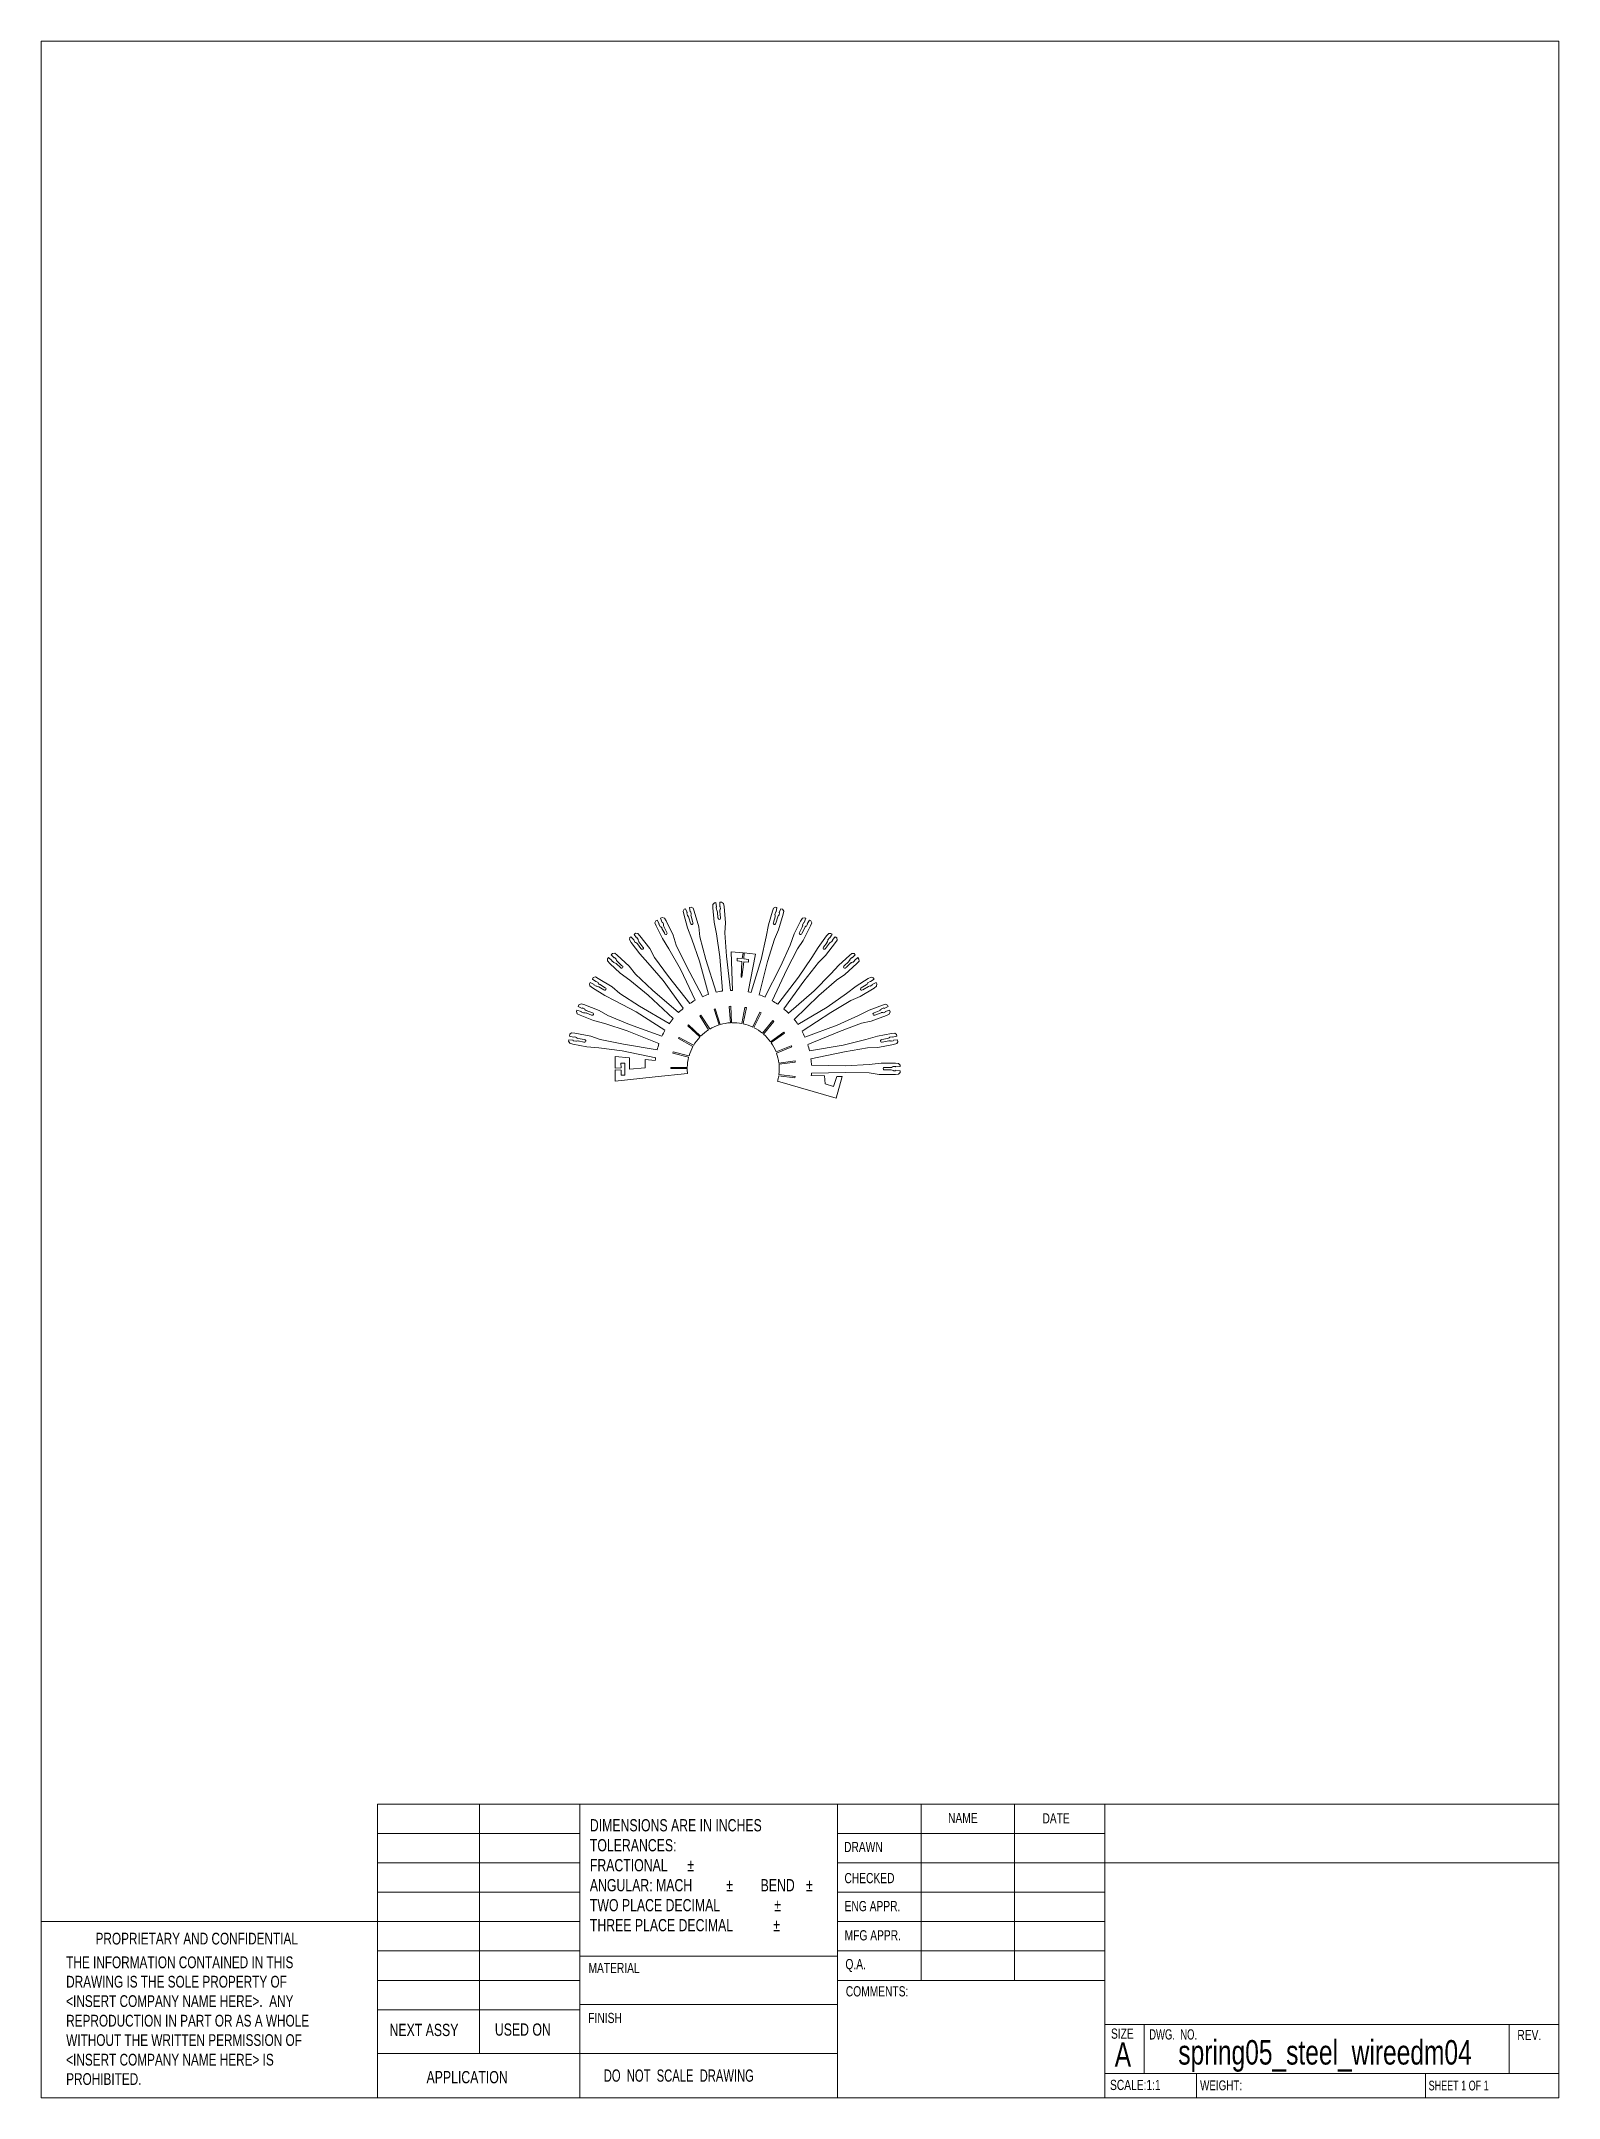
# Model space of a CAD drawing. Header units: inches. Extents: x 0.4 to 8.1, y 0.2 to 10.8.
import ezdxf

# ---------------------------------------------------------------- set-up
doc = ezdxf.new("R2010")
doc.units = ezdxf.units.IN
doc.header["$MEASUREMENT"] = 0
doc.styles.add('SLDTEXTSTYLE0', font='TXT', dxfattribs={"width": 0.75})
doc.styles.add('SLDTEXTSTYLE1', font='TXT', dxfattribs={"width": 0.6875})
doc.styles.add('SLDTEXTSTYLE2', font='TXT', dxfattribs={"width": 0.684783})
doc.styles.add('SLDTEXTSTYLE3', font='TXT', dxfattribs={"width": 0.694444})

# ---------------------------------------------------------------- blocks, each defined once
blk = doc.blocks.new('SW_NOTE_0')
at = {"color": 0, "linetype": 'Continuous', "lineweight": 0, "char_height": 0.06, "attachment_point": 1, "style": 'SLDTEXTSTYLE0'}
for s, insert in [('THE INFORMATION CONTAINED IN THIS', (0, 0.077)), ('DRAWING IS THE SOLE PROPERTY OF', (0, -0.022)), ('<INSERT COMPANY NAME HERE>.  ANY', (0, -0.121)), ('REPRODUCTION IN PART OR AS A WHOLE', (0, -0.221)), ('WITHOUT THE WRITTEN PERMISSION OF', (0, -0.32)), ('<INSERT COMPANY NAME HERE> IS', (0, -0.42)), ('PROHIBITED.', (0, -0.519))]:
    blk.add_mtext(s, dxfattribs=dict(at, insert=insert))
blk = doc.blocks.new('SW_NOTE_1')
at = {"color": 0, "linetype": 'Continuous', "lineweight": 0, "char_height": 0.0625, "attachment_point": 1, "style": 'SLDTEXTSTYLE0'}
for s, insert in [('DIMENSIONS ARE IN INCHES', (0, 0.081)), ('TOLERANCES:', (0, -0.021)), ('FRACTIONAL', (0, -0.123)), ('%%p', (0.498, -0.123)), ('ANGULAR: MACH', (0, -0.225)), ('%%p', (0.696, -0.225)), ('BEND', (0.872, -0.225)), ('%%p', (1.104, -0.225)), ('TWO PLACE DECIMAL', (0, -0.327)), ('%%p', (0.942, -0.327)), ('THREE PLACE DECIMAL', (0, -0.429)), ('%%p', (0.936, -0.429))]:
    blk.add_mtext(s, dxfattribs=dict(at, insert=insert))

msp = doc.modelspace()

# ---------------------------------------------------------------- linework, layer by layer
at = {"color": 7, "linetype": 'Continuous', "lineweight": 0}
for p, q in [((0.375, 10.75), (8.125, 10.75)), ((0.375, 10.75), (0.375, 0.25)), ((8.125, 0.25), (8.125, 10.75)), ((2.093, 0.25), (2.093, 1.75)), ((2.093, 1.75), (3.125, 1.75)), ((2.614, 1.75), (2.614, 0.477)), ((3.125, 0.25), (3.125, 1.75)), ((3.125, 1.75), (8.125, 1.75)), ((4.442, 1.75), (4.442, 0.25)), ((4.869, 1.75), (4.869, 0.85)), ((5.345, 1.75), (5.345, 0.85)), ((5.807, 1.75), (5.807, 0.25)), ((2.093, 1.6), (3.125, 1.6)), ((4.442, 1.6), (5.807, 1.6)), ((2.093, 1.45), (3.125, 1.45)), ((4.442, 1.45), (8.125, 1.45)), ((2.093, 1.3), (3.125, 1.3)), ((4.442, 1.3), (5.807, 1.3)), ((2.093, 1.15), (0.375, 1.15)), ((2.093, 1.15), (3.125, 1.15)), ((4.442, 1.15), (5.807, 1.15)), ((2.093, 1), (3.125, 1)), ((4.442, 0.973), (3.125, 0.973)), ((4.442, 1), (5.807, 1)), ((2.093, 0.85), (3.125, 0.85)), ((4.442, 0.85), (5.807, 0.85)), ((2.093, 0.7), (3.125, 0.7)), ((3.125, 0.727), (4.442, 0.727)), ((5.807, 0.625), (8.125, 0.625)), ((6.007, 0.625), (6.007, 0.375)), ((7.872, 0.625), (7.872, 0.375)), ((3.125, 0.477), (2.093, 0.477)), ((3.125, 0.477), (4.442, 0.477)), ((5.807, 0.375), (8.125, 0.375)), ((6.274, 0.375), (6.274, 0.25)), ((7.444, 0.375), (7.444, 0.25)), ((8.125, 0.25), (0.375, 0.25))]:
    msp.add_line(p, q, dxfattribs=at)
at = {"color": 7, "linetype": 'Continuous', "lineweight": 15}
for p, q in [((3.659, 6.319), (3.653, 6.309)), ((3.653, 6.309), (3.656, 6.293)), ((3.666, 6.321), (3.659, 6.319)), ((3.674, 6.301), (3.666, 6.321)), ((3.672, 6.299), (3.674, 6.301)), ((3.694, 6.329), (3.685, 6.327)), ((3.685, 6.327), (3.69, 6.305)), ((3.69, 6.305), (3.692, 6.305)), ((3.692, 6.305), (3.695, 6.294)), ((3.705, 6.324), (3.694, 6.329)), ((3.71, 6.309), (3.705, 6.324)), ((3.733, 6.229), (3.71, 6.309)), ((3.813, 6.351), (3.805, 6.343)), ((3.805, 6.343), (3.805, 6.326)), ((3.805, 6.326), (3.812, 6.253)), ((3.82, 6.352), (3.813, 6.351)), ((3.824, 6.33), (3.82, 6.352)), ((3.822, 6.329), (3.824, 6.33)), ((3.823, 6.316), (3.822, 6.329)), ((3.825, 6.313), (3.823, 6.316)), ((3.831, 6.274), (3.829, 6.303)), ((3.849, 6.355), (3.84, 6.354)), ((3.84, 6.354), (3.841, 6.332)), ((3.841, 6.332), (3.843, 6.331)), ((3.841, 6.309), (3.844, 6.275)), ((3.844, 6.32), (3.842, 6.318)), ((3.843, 6.331), (3.844, 6.32)), ((3.859, 6.348), (3.849, 6.355)), ((3.862, 6.332), (3.859, 6.348)), ((3.869, 6.249), (3.862, 6.332)), ((4.109, 6.308), (4.089, 6.238)), ((4.115, 6.324), (4.109, 6.308)), ((4.125, 6.329), (4.115, 6.324)), ((4.122, 6.292), (4.126, 6.305)), ((4.132, 6.327), (4.125, 6.329)), ((4.126, 6.305), (4.128, 6.305)), ((4.128, 6.305), (4.132, 6.327)), ((4.152, 6.321), (4.144, 6.301)), ((4.144, 6.301), (4.146, 6.299)), ((4.16, 6.319), (4.152, 6.321)), ((4.167, 6.309), (4.16, 6.319)), ((4.164, 6.293), (4.167, 6.309)), ((3.41, 6.196), (3.403, 6.19)), ((3.422, 6.195), (3.41, 6.196)), ((3.513, 6.259), (3.509, 6.249)), ((3.509, 6.249), (3.515, 6.233)), ((3.52, 6.263), (3.513, 6.259)), ((3.515, 6.233), (3.548, 6.168)), ((3.531, 6.244), (3.52, 6.263)), ((3.53, 6.242), (3.531, 6.244)), ((3.536, 6.23), (3.53, 6.242)), ((3.539, 6.228), (3.536, 6.23)), ((3.546, 6.276), (3.538, 6.272)), ((3.538, 6.272), (3.546, 6.251)), ((3.559, 6.194), (3.545, 6.22)), ((3.558, 6.273), (3.546, 6.276)), ((3.546, 6.251), (3.549, 6.251)), ((3.549, 6.251), (3.553, 6.242)), ((3.553, 6.242), (3.553, 6.239)), ((3.555, 6.23), (3.57, 6.2)), ((3.566, 6.259), (3.558, 6.273)), ((3.603, 6.185), (3.566, 6.259)), ((3.656, 6.293), (3.676, 6.223)), ((3.676, 6.286), (3.672, 6.299)), ((3.678, 6.284), (3.676, 6.286)), ((3.676, 6.223), (3.698, 6.166)), ((3.691, 6.247), (3.683, 6.275)), ((3.695, 6.294), (3.694, 6.292)), ((3.694, 6.283), (3.703, 6.25)), ((3.739, 6.178), (3.733, 6.229)), ((3.812, 6.253), (3.823, 6.193)), ((3.866, 6.197), (3.869, 6.249)), ((3.875, 6.078), (3.866, 6.197)), ((4.089, 6.238), (4.078, 6.178)), ((4.115, 6.25), (4.123, 6.279)), ((4.119, 6.166), (4.141, 6.213)), ((4.123, 6.289), (4.122, 6.292)), ((4.136, 6.279), (4.127, 6.247)), ((4.141, 6.213), (4.164, 6.293)), ((4.143, 6.289), (4.141, 6.287)), ((4.146, 6.299), (4.143, 6.289)), ((4.253, 6.258), (4.221, 6.192)), ((4.248, 6.199), (4.261, 6.226)), ((4.262, 6.272), (4.253, 6.258)), ((4.274, 6.224), (4.259, 6.194)), ((4.273, 6.275), (4.262, 6.272)), ((4.263, 6.239), (4.269, 6.251)), ((4.263, 6.236), (4.263, 6.239)), ((4.267, 6.159), (4.304, 6.233)), ((4.269, 6.251), (4.271, 6.251)), ((4.271, 6.251), (4.28, 6.272)), ((4.28, 6.272), (4.273, 6.275)), ((4.283, 6.232), (4.28, 6.232)), ((4.288, 6.242), (4.283, 6.232)), ((4.298, 6.263), (4.287, 6.244)), ((4.287, 6.244), (4.288, 6.242)), ((4.306, 6.259), (4.298, 6.263)), ((4.304, 6.233), (4.31, 6.248)), ((4.31, 6.248), (4.306, 6.259)), ((4.408, 6.195), (4.397, 6.194)), ((4.414, 6.191), (4.408, 6.195)), ((3.292, 6.092), (3.286, 6.086)), ((3.304, 6.094), (3.292, 6.092)), ((3.317, 6.084), (3.304, 6.094)), ((3.381, 6.174), (3.379, 6.163)), ((3.379, 6.163), (3.388, 6.148)), ((3.387, 6.178), (3.381, 6.174)), ((3.402, 6.162), (3.387, 6.178)), ((3.388, 6.148), (3.432, 6.09)), ((3.401, 6.16), (3.402, 6.162)), ((3.409, 6.149), (3.401, 6.16)), ((3.403, 6.19), (3.415, 6.172)), ((3.412, 6.148), (3.409, 6.149)), ((3.415, 6.172), (3.418, 6.172)), ((3.418, 6.172), (3.424, 6.164)), ((3.438, 6.118), (3.42, 6.141)), ((3.433, 6.183), (3.422, 6.195)), ((3.424, 6.164), (3.424, 6.161)), ((3.427, 6.152), (3.448, 6.125)), ((3.432, 6.09), (3.473, 6.045)), ((3.483, 6.117), (3.433, 6.183)), ((3.507, 6.071), (3.483, 6.117)), ((3.548, 6.168), (3.58, 6.116)), ((3.58, 6.116), (3.639, 6.012)), ((3.618, 6.135), (3.603, 6.185)), ((3.67, 6.027), (3.618, 6.135)), ((3.698, 6.166), (3.737, 6.053)), ((3.77, 6.062), (3.739, 6.178)), ((3.823, 6.193), (3.841, 6.075)), ((3.899, 6.101), (3.906, 5.904)), ((3.959, 6.095), (3.899, 6.101)), ((3.955, 6.066), (3.959, 6.095)), ((3.965, 6.095), (3.964, 6.065)), ((4.023, 6.089), (3.965, 6.095)), ((4.078, 6.178), (4.052, 6.061)), ((4.084, 6.051), (4.119, 6.166)), ((4.199, 6.135), (4.151, 6.025)), ((4.182, 6.01), (4.237, 6.116)), ((4.221, 6.192), (4.199, 6.135)), ((4.237, 6.116), (4.267, 6.159)), ((4.342, 6.123), (4.31, 6.071)), ((4.386, 6.182), (4.342, 6.123)), ((4.37, 6.125), (4.388, 6.149)), ((4.4, 6.145), (4.38, 6.118)), ((4.381, 6.082), (4.431, 6.148)), ((4.397, 6.194), (4.386, 6.182)), ((4.392, 6.162), (4.4, 6.172)), ((4.392, 6.158), (4.392, 6.162)), ((4.4, 6.172), (4.402, 6.172)), ((4.402, 6.172), (4.414, 6.191)), ((4.41, 6.151), (4.408, 6.151)), ((4.417, 6.16), (4.41, 6.151)), ((4.43, 6.178), (4.416, 6.162)), ((4.416, 6.162), (4.417, 6.16)), ((4.438, 6.173), (4.43, 6.178)), ((4.431, 6.148), (4.44, 6.161)), ((4.44, 6.161), (4.438, 6.173)), ((4.515, 6.092), (4.502, 6.082)), ((4.527, 6.092), (4.515, 6.092)), ((4.532, 6.086), (4.527, 6.092)), ((3.272, 6.071), (3.267, 6.065)), ((3.267, 6.065), (3.267, 6.054)), ((3.267, 6.054), (3.279, 6.041)), ((3.29, 6.057), (3.272, 6.071)), ((3.279, 6.041), (3.332, 5.992)), ((3.286, 6.086), (3.301, 6.07)), ((3.289, 6.055), (3.29, 6.057)), ((3.299, 6.046), (3.289, 6.055)), ((3.302, 6.045), (3.299, 6.046)), ((3.301, 6.07), (3.303, 6.071)), ((3.303, 6.071), (3.311, 6.063)), ((3.311, 6.063), (3.311, 6.061)), ((3.333, 6.021), (3.311, 6.041)), ((3.316, 6.053), (3.341, 6.03)), ((3.378, 6.028), (3.317, 6.084)), ((3.332, 5.992), (3.381, 5.956)), ((3.41, 5.987), (3.378, 6.028)), ((3.497, 5.905), (3.41, 5.987)), ((3.473, 6.045), (3.551, 5.954)), ((3.578, 5.974), (3.507, 6.071)), ((3.639, 6.012), (3.715, 5.854)), ((3.752, 5.872), (3.67, 6.027)), ((3.737, 6.053), (3.783, 5.884)), ((3.822, 5.895), (3.77, 6.062)), ((3.841, 6.075), (3.854, 5.901)), ((3.895, 5.904), (3.875, 6.078)), ((3.93, 6.069), (3.955, 6.066)), ((3.93, 6.055), (3.93, 6.069)), ((3.953, 6.052), (3.93, 6.055)), ((3.949, 5.971), (3.953, 6.052)), ((3.963, 6.05), (3.953, 5.971)), ((3.987, 6.048), (3.963, 6.05)), ((3.964, 6.065), (3.987, 6.062)), ((3.986, 5.897), (4.023, 6.089)), ((3.987, 6.062), (3.987, 6.048)), ((4.052, 6.061), (4.001, 5.894)), ((4.041, 5.882), (4.084, 6.051)), ((4.151, 6.025), (4.071, 5.87)), ((4.108, 5.851), (4.182, 6.01)), ((4.31, 6.071), (4.243, 5.972)), ((4.27, 5.951), (4.344, 6.046)), ((4.407, 5.988), (4.323, 5.902)), ((4.344, 6.046), (4.381, 6.082)), ((4.448, 6.033), (4.407, 5.988)), ((4.502, 6.082), (4.448, 6.033)), ((4.476, 6.03), (4.498, 6.05)), ((4.479, 5.985), (4.54, 6.041)), ((4.51, 6.044), (4.485, 6.021)), ((4.504, 6.059), (4.505, 6.062)), ((4.505, 6.062), (4.515, 6.071)), ((4.515, 6.071), (4.517, 6.07)), ((4.517, 6.07), (4.532, 6.086)), ((4.521, 6.048), (4.518, 6.048)), ((4.529, 6.055), (4.521, 6.048)), ((4.545, 6.071), (4.528, 6.057)), ((4.528, 6.057), (4.529, 6.055)), ((4.54, 6.041), (4.552, 6.053)), ((4.551, 6.064), (4.545, 6.071)), ((4.552, 6.053), (4.551, 6.064)), ((3.179, 5.944), (3.175, 5.938)), ((3.175, 5.938), (3.177, 5.927)), ((3.177, 5.927), (3.191, 5.917)), ((3.199, 5.934), (3.179, 5.944)), ((3.194, 5.969), (3.19, 5.962)), ((3.19, 5.962), (3.207, 5.949)), ((3.191, 5.917), (3.253, 5.878)), ((3.206, 5.973), (3.194, 5.969)), ((3.198, 5.932), (3.199, 5.934)), ((3.21, 5.925), (3.198, 5.932)), ((3.22, 5.965), (3.206, 5.973)), ((3.207, 5.949), (3.209, 5.95)), ((3.209, 5.95), (3.219, 5.944)), ((3.213, 5.925), (3.21, 5.925)), ((3.219, 5.944), (3.219, 5.941)), ((3.291, 5.922), (3.22, 5.965)), ((3.248, 5.906), (3.223, 5.922)), ((3.226, 5.935), (3.255, 5.917)), ((3.33, 5.888), (3.291, 5.922)), ((3.431, 5.823), (3.33, 5.888)), ((3.381, 5.956), (3.474, 5.88)), ((3.474, 5.88), (3.602, 5.761)), ((3.629, 5.791), (3.497, 5.905)), ((3.551, 5.954), (3.654, 5.813)), ((3.687, 5.837), (3.578, 5.974)), ((3.953, 5.971), (3.949, 5.971)), ((4.243, 5.972), (4.136, 5.834)), ((4.168, 5.809), (4.27, 5.951)), ((4.323, 5.902), (4.192, 5.787)), ((4.346, 5.877), (4.436, 5.956)), ((4.487, 5.888), (4.389, 5.819)), ((4.436, 5.956), (4.479, 5.985)), ((4.536, 5.925), (4.487, 5.888)), ((4.598, 5.964), (4.536, 5.925)), ((4.558, 5.872), (4.628, 5.915)), ((4.563, 5.917), (4.588, 5.932)), ((4.599, 5.924), (4.57, 5.906)), ((4.595, 5.94), (4.597, 5.943)), ((4.597, 5.943), (4.608, 5.95)), ((4.613, 5.971), (4.598, 5.964)), ((4.608, 5.95), (4.61, 5.949)), ((4.61, 5.926), (4.608, 5.927)), ((4.61, 5.949), (4.628, 5.962)), ((4.619, 5.932), (4.61, 5.926)), ((4.624, 5.968), (4.613, 5.971)), ((4.639, 5.944), (4.619, 5.934)), ((4.619, 5.934), (4.619, 5.932)), ((4.628, 5.962), (4.624, 5.968)), ((4.628, 5.915), (4.641, 5.925)), ((4.643, 5.937), (4.639, 5.944)), ((4.641, 5.925), (4.643, 5.937)), ((3.111, 5.803), (3.108, 5.796)), ((3.108, 5.796), (3.112, 5.785)), ((3.132, 5.796), (3.111, 5.803)), ((3.112, 5.785), (3.127, 5.778)), ((3.121, 5.83), (3.118, 5.822)), ((3.118, 5.822), (3.138, 5.812)), ((3.132, 5.835), (3.121, 5.83)), ((3.127, 5.778), (3.195, 5.751)), ((3.147, 5.831), (3.132, 5.835)), ((3.132, 5.794), (3.132, 5.796)), ((3.144, 5.789), (3.132, 5.794)), ((3.138, 5.812), (3.139, 5.814)), ((3.139, 5.814), (3.149, 5.81)), ((3.148, 5.79), (3.144, 5.789)), ((3.224, 5.801), (3.147, 5.831)), ((3.149, 5.81), (3.151, 5.807)), ((3.158, 5.802), (3.19, 5.79)), ((3.185, 5.778), (3.158, 5.789)), ((3.269, 5.775), (3.224, 5.801)), ((3.253, 5.878), (3.307, 5.851)), ((3.307, 5.851), (3.413, 5.794)), ((3.413, 5.794), (3.56, 5.7)), ((3.582, 5.734), (3.431, 5.823)), ((3.744, 5.777), (3.739, 5.774)), ((3.789, 5.707), (3.744, 5.777)), ((3.817, 5.81), (3.811, 5.808)), ((3.811, 5.808), (3.837, 5.728)), ((3.843, 5.73), (3.817, 5.81)), ((3.896, 5.823), (3.889, 5.822)), ((3.889, 5.822), (3.895, 5.739)), ((3.901, 5.739), (3.896, 5.823)), ((3.969, 5.817), (3.953, 5.735)), ((3.96, 5.734), (3.976, 5.816)), ((3.976, 5.816), (3.969, 5.817)), ((4.045, 5.792), (4.009, 5.717)), ((4.015, 5.714), (4.051, 5.79)), ((4.051, 5.79), (4.045, 5.792)), ((4.22, 5.756), (4.346, 5.877)), ((4.389, 5.819), (4.239, 5.73)), ((4.261, 5.695), (4.407, 5.791)), ((4.407, 5.791), (4.51, 5.852)), ((4.548, 5.776), (4.439, 5.726)), ((4.51, 5.852), (4.558, 5.872)), ((4.603, 5.803), (4.548, 5.776)), ((4.671, 5.829), (4.603, 5.803)), ((4.614, 5.746), (4.692, 5.776)), ((4.628, 5.79), (4.655, 5.8)), ((4.664, 5.79), (4.632, 5.778)), ((4.664, 5.806), (4.666, 5.809)), ((4.666, 5.809), (4.678, 5.814)), ((4.687, 5.834), (4.671, 5.829)), ((4.676, 5.79), (4.673, 5.791)), ((4.686, 5.794), (4.676, 5.79)), ((4.678, 5.814), (4.68, 5.812)), ((4.68, 5.812), (4.7, 5.822)), ((4.707, 5.803), (4.686, 5.796)), ((4.686, 5.796), (4.686, 5.794)), ((4.697, 5.829), (4.687, 5.834)), ((4.692, 5.776), (4.706, 5.783)), ((4.7, 5.822), (4.697, 5.829)), ((4.706, 5.783), (4.71, 5.795)), ((4.71, 5.795), (4.707, 5.803)), ((3.075, 5.68), (3.073, 5.671)), ((3.073, 5.671), (3.094, 5.665)), ((3.084, 5.687), (3.075, 5.68)), ((3.1, 5.685), (3.084, 5.687)), ((3.182, 5.67), (3.1, 5.685)), ((3.195, 5.751), (3.254, 5.735)), ((3.254, 5.735), (3.368, 5.698)), ((3.38, 5.729), (3.269, 5.775)), ((3.368, 5.698), (3.53, 5.632)), ((3.545, 5.67), (3.38, 5.729)), ((3.681, 5.728), (3.677, 5.723)), ((3.677, 5.723), (3.738, 5.666)), ((3.742, 5.67), (3.681, 5.728)), ((3.739, 5.774), (3.783, 5.703)), ((4.112, 5.75), (4.059, 5.685)), ((4.064, 5.681), (4.117, 5.745)), ((4.167, 5.691), (4.099, 5.642)), ((4.103, 5.637), (4.171, 5.686)), ((4.117, 5.745), (4.112, 5.75)), ((4.171, 5.686), (4.167, 5.691)), ((4.439, 5.726), (4.275, 5.665)), ((4.29, 5.627), (4.451, 5.694)), ((4.451, 5.694), (4.564, 5.736)), ((4.564, 5.736), (4.614, 5.746)), ((4.646, 5.67), (4.587, 5.654)), ((4.717, 5.684), (4.646, 5.67)), ((4.734, 5.685), (4.717, 5.684)), ((4.723, 5.665), (4.745, 5.671)), ((4.743, 5.678), (4.734, 5.685)), ((4.745, 5.671), (4.743, 5.678)), ((3.069, 5.651), (3.068, 5.644)), ((3.068, 5.644), (3.074, 5.634)), ((3.091, 5.649), (3.069, 5.651)), ((3.074, 5.634), (3.09, 5.629)), ((3.09, 5.629), (3.162, 5.616)), ((3.092, 5.646), (3.091, 5.649)), ((3.105, 5.644), (3.092, 5.646)), ((3.094, 5.665), (3.096, 5.667)), ((3.096, 5.667), (3.106, 5.665)), ((3.108, 5.645), (3.105, 5.644)), ((3.106, 5.665), (3.108, 5.663)), ((3.116, 5.659), (3.15, 5.653)), ((3.147, 5.64), (3.118, 5.646)), ((3.162, 5.616), (3.223, 5.61)), ((3.23, 5.653), (3.182, 5.67)), ((3.223, 5.61), (3.342, 5.595)), ((3.348, 5.629), (3.23, 5.653)), ((3.307, 5.567), (3.307, 5.506)), ((3.379, 5.56), (3.307, 5.567)), ((3.342, 5.595), (3.513, 5.56)), ((3.521, 5.601), (3.348, 5.629)), ((3.602, 5.59), (3.6, 5.584)), ((3.6, 5.584), (3.681, 5.563)), ((3.683, 5.57), (3.602, 5.59)), ((3.633, 5.664), (3.63, 5.658)), ((3.63, 5.658), (3.703, 5.618)), ((3.706, 5.624), (3.633, 5.664)), ((4.205, 5.621), (4.128, 5.59)), ((4.13, 5.584), (4.208, 5.615)), ((4.208, 5.615), (4.205, 5.621)), ((4.471, 5.625), (4.298, 5.595)), ((4.306, 5.555), (4.477, 5.591)), ((4.587, 5.654), (4.471, 5.625)), ((4.477, 5.591), (4.595, 5.611)), ((4.595, 5.611), (4.647, 5.613)), ((4.647, 5.613), (4.728, 5.628)), ((4.668, 5.653), (4.697, 5.658)), ((4.704, 5.647), (4.67, 5.64)), ((4.706, 5.662), (4.709, 5.665)), ((4.709, 5.665), (4.722, 5.667)), ((4.715, 5.644), (4.713, 5.646)), ((4.726, 5.646), (4.715, 5.644)), ((4.722, 5.667), (4.723, 5.665)), ((4.727, 5.649), (4.726, 5.646)), ((4.748, 5.651), (4.727, 5.649)), ((4.728, 5.628), (4.744, 5.632)), ((4.744, 5.632), (4.75, 5.642)), ((4.75, 5.642), (4.748, 5.651)), ((3.307, 5.506), (3.337, 5.508)), ((3.307, 5.499), (3.307, 5.441)), ((3.337, 5.497), (3.307, 5.499)), ((3.307, 5.441), (3.511, 5.462)), ((3.335, 5.533), (3.355, 5.533)), ((3.337, 5.508), (3.335, 5.533)), ((3.337, 5.471), (3.337, 5.497)), ((3.355, 5.471), (3.337, 5.471)), ((3.355, 5.533), (3.355, 5.471)), ((3.379, 5.502), (3.379, 5.56)), ((3.46, 5.508), (3.379, 5.502)), ((3.46, 5.551), (3.46, 5.508)), ((3.511, 5.546), (3.46, 5.551)), ((3.675, 5.48), (3.511, 5.462)), ((3.511, 5.462), (3.511, 5.462)), ((3.674, 5.511), (3.59, 5.511)), ((3.59, 5.511), (3.59, 5.505)), ((3.59, 5.505), (3.674, 5.505)), ((4.141, 5.468), (4.224, 5.457)), ((4.225, 5.544), (4.142, 5.533)), ((4.225, 5.464), (4.142, 5.474)), ((4.143, 5.527), (4.226, 5.537)), ((4.224, 5.457), (4.225, 5.464)), ((4.226, 5.537), (4.225, 5.544)), ((4.375, 5.467), (4.307, 5.469)), ((4.483, 5.519), (4.308, 5.522)), ((4.308, 5.481), (4.483, 5.485)), ((4.378, 5.427), (4.375, 5.467)), ((4.438, 5.465), (4.421, 5.413)), ((4.435, 5.354), (4.466, 5.464)), ((4.466, 5.464), (4.438, 5.465)), ((4.603, 5.526), (4.483, 5.519)), ((4.483, 5.485), (4.603, 5.483)), ((4.664, 5.532), (4.603, 5.526)), ((4.603, 5.483), (4.654, 5.475)), ((4.654, 5.475), (4.737, 5.475)), ((4.737, 5.532), (4.664, 5.532)), ((4.682, 5.511), (4.712, 5.511)), ((4.716, 5.498), (4.682, 5.498)), ((4.722, 5.513), (4.725, 5.515)), ((4.725, 5.515), (4.738, 5.515)), ((4.727, 5.494), (4.725, 5.496)), ((4.738, 5.494), (4.727, 5.494)), ((4.753, 5.53), (4.737, 5.532)), ((4.737, 5.475), (4.753, 5.476)), ((4.738, 5.515), (4.739, 5.513)), ((4.739, 5.496), (4.738, 5.494)), ((4.739, 5.513), (4.761, 5.515)), ((4.761, 5.494), (4.739, 5.496)), ((4.761, 5.522), (4.753, 5.53)), ((4.753, 5.476), (4.761, 5.485)), ((4.761, 5.515), (4.761, 5.522)), ((4.761, 5.485), (4.761, 5.494)), ((4.135, 5.44), (4.435, 5.354)), ((4.421, 5.413), (4.378, 5.427))]:
    msp.add_line(p, q, dxfattribs=at)
for centre, radius, start, end in [((3.809, 6.302), 0.0197, 5.2941, 35.0796), ((3.86, 6.311), 0.0197, 157.4523, 185.2941), ((3.528, 6.212), 0.0197, 26.4706, 56.256), ((3.572, 6.239), 0.0197, 178.6288, 206.4706), ((3.565, 6.195), 0.00646, 191.5585, 42.1552), ((3.664, 6.27), 0.0197, 15.8824, 45.6678), ((3.698, 6.247), 0.00646, 180.9703, 31.567), ((3.713, 6.288), 0.0197, 168.0405, 195.8824), ((3.838, 6.273), 0.00646, 170.382, 20.9788), ((4.12, 6.247), 0.00646, 149.2056, 359.8023), ((4.104, 6.284), 0.0197, 344.1176, 13.9031), ((4.155, 6.274), 0.0197, 136.2758, 164.1176), ((4.253, 6.195), 0.00646, 138.6173, 349.2141), ((4.244, 6.235), 0.0197, 333.5294, 3.3148), ((4.292, 6.216), 0.0197, 125.6876, 153.5294), ((3.404, 6.13), 0.0197, 37.0588, 66.8443), ((3.443, 6.164), 0.0197, 189.217, 217.0588), ((3.444, 6.12), 0.00646, 202.1467, 52.7435), ((4.374, 6.12), 0.00646, 128.0291, 338.6258), ((4.372, 6.161), 0.0197, 322.9412, 352.7266), ((4.416, 6.133), 0.0197, 115.0994, 142.9412), ((3.298, 6.026), 0.0197, 47.6471, 77.4325), ((3.33, 6.067), 0.0197, 199.8053, 227.6471), ((3.339, 6.024), 0.00646, 212.735, 63.3317), ((4.479, 6.024), 0.00646, 117.4409, 328.0376), ((4.485, 6.065), 0.0197, 312.3529, 342.1384), ((4.523, 6.029), 0.0197, 104.5111, 132.3529), ((3.212, 5.905), 0.0197, 58.2353, 88.0207), ((3.236, 5.951), 0.0197, 210.3935, 238.2353), ((3.253, 5.911), 0.00646, 223.3232, 73.92), ((3.909, 5.504), 0.4, 108.4109, 113.1395), ((3.909, 5.504), 0.4, 97.8226, 102.5513), ((3.909, 5.504), 0.4, 90.4287, 91.963), ((3.909, 5.504), 0.4, 76.6462, 78.9169), ((3.909, 5.504), 0.4, 66.0579, 70.7866), ((4.565, 5.911), 0.00646, 106.8526, 317.4494), ((4.578, 5.949), 0.0197, 301.7647, 331.5501), ((4.609, 5.907), 0.0197, 93.9229, 121.7647), ((3.151, 5.77), 0.0197, 68.8235, 98.609), ((3.165, 5.82), 0.0197, 220.9817, 248.8235), ((3.189, 5.783), 0.00646, 233.9115, 84.5082), ((3.909, 5.504), 0.4, 129.5874, 134.316), ((3.909, 5.504), 0.4, 118.9991, 123.7278), ((3.909, 5.504), 0.4, 55.4697, 60.1983), ((3.909, 5.504), 0.4, 44.8815, 49.6101), ((4.629, 5.783), 0.00646, 96.2644, 306.8611), ((4.648, 5.819), 0.0197, 291.1765, 320.9619), ((4.671, 5.772), 0.0197, 83.3347, 111.1765), ((3.909, 5.504), 0.4, 150.7638, 155.4925), ((3.909, 5.504), 0.4, 140.1756, 144.9042), ((3.909, 5.504), 0.235, 122.2801, 135.0895), ((3.909, 5.504), 0.235, 107.8786, 120.6881), ((3.909, 5.504), 0.235, 93.4769, 106.2865), ((3.909, 5.504), 0.235, 79.0754, 91.8849), ((3.909, 5.504), 0.235, 64.6739, 77.4833), ((3.909, 5.504), 0.235, 50.2727, 63.0819), ((3.909, 5.504), 0.235, 35.8718, 48.6806), ((3.909, 5.504), 0.4, 34.2932, 39.0219), ((3.909, 5.504), 0.4, 23.705, 28.4336), ((3.12, 5.678), 0.0197, 231.57, 259.4118), ((3.115, 5.626), 0.0197, 79.4118, 109.1972), ((3.15, 5.646), 0.00646, 244.4997, 95.0964), ((3.909, 5.504), 0.4, 161.3521, 166.0807), ((3.909, 5.504), 0.235, 151.0827, 163.8915), ((3.909, 5.504), 0.235, 136.6815, 149.4906), ((3.909, 5.504), 0.235, 21.4712, 34.2797), ((3.909, 5.504), 0.235, 7.071, 19.8792), ((3.909, 5.504), 0.4, 13.1168, 17.8454), ((4.667, 5.646), 0.00646, 85.6762, 296.2729), ((4.694, 5.677), 0.0197, 280.5882, 310.3737), ((4.707, 5.627), 0.0197, 72.7464, 100.5882), ((3.909, 5.504), 0.4, 171.9403, 174.0209), ((3.909, 5.504), 0.235, 165.4835, 178.2919), ((3.909, 5.504), 0.235, 179.8839, 186.0241), ((3.909, 5.504), 0.235, 344.016, 351.0792), ((3.909, 5.504), 0.235, 352.6713, 5.479), ((3.909, 5.504), 0.4, 2.5285, 7.2572), ((3.909, 5.504), 0.4, 354.9245, 356.6689), ((4.681, 5.504), 0.00646, 75.0879, 285.6847), ((4.712, 5.53), 0.0197, 270, 299.7854), ((4.716, 5.478), 0.0197, 62.1582, 90)]:
    msp.add_arc(centre, radius, start, end, dxfattribs=at)

# ---------------------------------------------------------------- block references
at = {"color": 7, "linetype": 'Continuous', "lineweight": 0}
for name, p in [('SW_NOTE_1', (3.177, 1.592)), ('SW_NOTE_0', (0.503, 0.895))]:
    msp.add_blockref(name, p, dxfattribs=at)

# ---------------------------------------------------------------- texts
for s, insert, char_height, attachment_point, style in [('NAME', (5.006, 1.705), 0.0521, 1, 'SLDTEXTSTYLE0'), ('DATE', (5.488, 1.703), 0.0521, 1, 'SLDTEXTSTYLE0'), ('DRAWN', (4.475, 1.557), 0.0521, 1, 'SLDTEXTSTYLE0'), ('CHECKED', (4.477, 1.398), 0.0521, 1, 'SLDTEXTSTYLE0'), ('ENG APPR.', (4.478, 1.255), 0.0521, 1, 'SLDTEXTSTYLE0'), ('PROPRIETARY AND CONFIDENTIAL', (0.653, 1.093), 0.06, 1, 'SLDTEXTSTYLE0'), ('MFG APPR.', (4.478, 1.106), 0.0521, 1, 'SLDTEXTSTYLE0'), ('Q.A.', (4.482, 0.959), 0.0521, 1, 'SLDTEXTSTYLE0'), ('MATERIAL', (3.17, 0.939), 0.0521, 1, 'SLDTEXTSTYLE0'), ('COMMENTS:', (4.484, 0.82), 0.0521, 1, 'SLDTEXTSTYLE0'), ('USED ON', (2.692, 0.63), 0.0625, 1, 'SLDTEXTSTYLE0'), ('FINISH', (3.169, 0.684), 0.0521, 1, 'SLDTEXTSTYLE0'), ('NEXT ASSY', (2.154, 0.628), 0.0625, 1, 'SLDTEXTSTYLE0'), ('SIZE', (5.838, 0.604), 0.0521, 1, 'SLDTEXTSTYLE0'), ('A', (5.857, 0.534), 0.125, 1, 'SLDTEXTSTYLE0'), ('DWG.  NO.', (6.033, 0.6), 0.0521, 1, 'SLDTEXTSTYLE3'), ('spring05_steel_wireedm04', (6.931, 0.545), 0.125, 2, 'SLDTEXTSTYLE0'), ('REV.', (7.913, 0.597), 0.0521, 1, 'SLDTEXTSTYLE0'), ('APPLICATION', (2.343, 0.387), 0.0625, 1, 'SLDTEXTSTYLE0'), ('DO  NOT  SCALE  DRAWING', (3.248, 0.395), 0.0625, 1, 'SLDTEXTSTYLE2'), ('SCALE:1:1', (5.833, 0.342), 0.0521, 1, 'SLDTEXTSTYLE0'), ('WEIGHT:', (6.293, 0.339), 0.05, 1, 'SLDTEXTSTYLE0'), ('SHEET 1 OF 1', (7.46, 0.338), 0.05, 1, 'SLDTEXTSTYLE1')]:
    msp.add_mtext(s, dxfattribs=dict(at, insert=insert, char_height=char_height, attachment_point=attachment_point, style=style))

doc.saveas('drawing.dxf')
